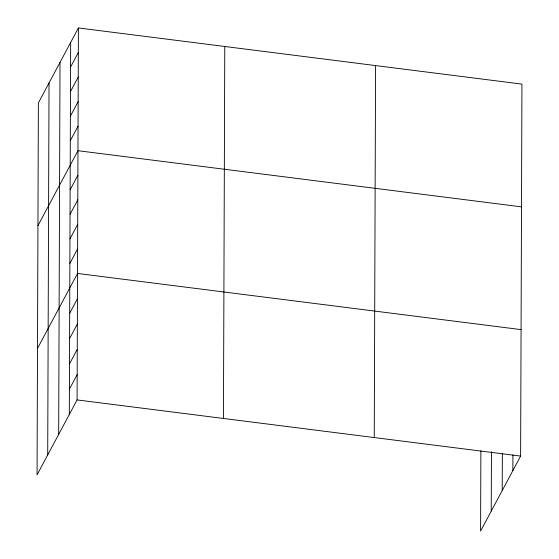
<?xml version="1.0" encoding="UTF-8"?>
<svg xmlns="http://www.w3.org/2000/svg" width="559" height="559" viewBox="0 0 559 559"><rect width="100%" height="100%" fill="white"/><g stroke="black" fill="none" stroke-linecap="round" stroke-linejoin="round"><path stroke-width="0.84" d="M47.704 454.949L49.031 82.963M58.674 434.399L60.009 62.419M69.323 414.45L70.658 42.47M78.407 27.95L38.382 102.912L37.055 474.891L77.079 399.93L78.407 27.95L521.945 84.109L520.618 456.088L480.593 531.05L480.88 450.806M223.446 418.46L224.774 46.481M374.25 437.557L375.578 65.578M491.242 511.108L491.452 451.791M502.213 490.557L502.345 453.922M512.862 470.608L512.917 454.907M70.567 67.024L78.323 52.504M70.483 91.571L78.232 77.051M70.392 116.125L78.148 101.605M70.301 140.672L78.057 126.152M37.942 225.668L77.974 150.706L521.505 206.858M70.127 189.774L77.883 175.253M70.043 214.328L77.792 199.808M69.952 238.875L77.708 224.355M69.868 263.429L77.617 248.909M37.509 348.418L77.533 273.456L521.065 329.614M69.686 313.271L77.442 298.751M69.596 338.565L77.352 324.045M69.505 363.86L77.261 349.34M69.414 389.155L77.17 374.635M77.079 399.93L520.618 456.088"/></g></svg>
